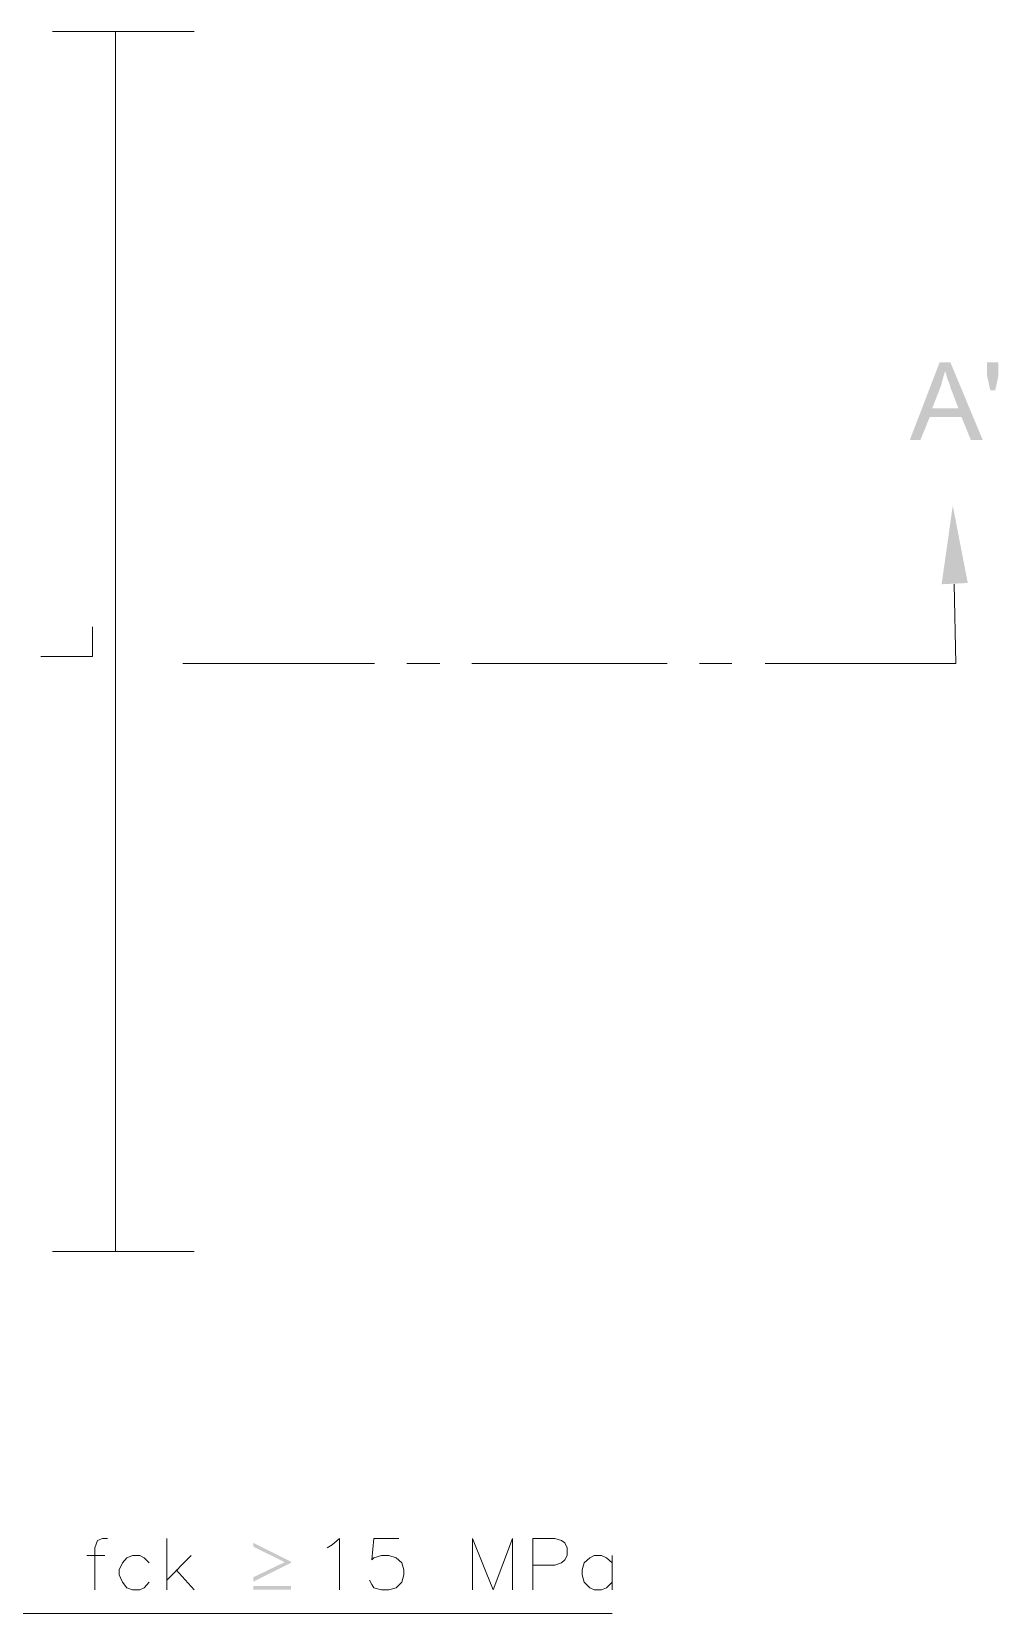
# Model space of a CAD drawing. Header units: feet. Extents: x 203667 to 205527, y 9204857 to 9205156.
# Drawn here: x 204246.566 to 204248.8, y 9205145.751 to 9205149.408 of the extents above; entities that cross this region are included whole.
import ezdxf

# ---------------------------------------------------------------- set-up
doc = ezdxf.new("R2010")
doc.units = ezdxf.units.FT
doc.header["$LTSCALE"] = 0.3
doc.header["$MEASUREMENT"] = 0
doc.layers.add('DRENAGEM a executar', color=242, linetype='Continuous', lineweight=30)

msp = doc.modelspace()

# ---------------------------------------------------------------- hatches: boundary and pattern name
at = {"layer": 'DRENAGEM a executar', "lineweight": 20}
for points in [[(204248.6894, 9205148.6441), (204248.6648, 9205148.6441), (204248.5956, 9205148.4638), (204248.6201, 9205148.4638), (204248.6418, 9205148.5171), (204248.7153, 9205148.5171), (204248.6475, 9205148.5373), (204248.6677, 9205148.5893), (204248.6735, 9205148.6109), (204248.6764, 9205148.6195), (204248.6778, 9205148.6239)], [(204248.6894, 9205148.6441), (204248.6778, 9205148.6239), (204248.6793, 9205148.6181), (204248.6821, 9205148.6066), (204248.6879, 9205148.5936), (204248.6894, 9205148.5864), (204248.7081, 9205148.5373), (204248.6475, 9205148.5373), (204248.7153, 9205148.5171), (204248.737, 9205148.4638), (204248.7644, 9205148.4638)], [(204248.7817, 9205148.5792), (204248.7745, 9205148.6123), (204248.7745, 9205148.6441), (204248.8004, 9205148.6441), (204248.8004, 9205148.6123), (204248.7932, 9205148.5792), (204248.7817, 9205148.5792)], [(204248.6692, 9205148.1306), (204248.6951, 9205148.3123), (204248.7297, 9205148.1335)], [(204247.0783, 9205145.9138), (204247.0783, 9205145.9051), (204247.1504, 9205145.8691), (204247.0783, 9205145.8345), (204247.0783, 9205145.8244), (204247.1648, 9205145.8676), (204247.1648, 9205145.8705)], [(204247.1648, 9205145.8056), (204247.1648, 9205145.8143), (204247.0783, 9205145.8143), (204247.0783, 9205145.8056)]]:
    msp.add_hatch(color=7, dxfattribs=at).paths.add_polyline_path(points)

# ---------------------------------------------------------------- linework, layer by layer
at = {"layer": 'DRENAGEM a executar', "color": 7, "lineweight": 20}
for points in [[(204246.6139, 9205149.4085), (204246.9413, 9205149.4085)], [(204246.7596, 9205146.5873), (204246.7596, 9205149.4085)], [(204248.698, 9205148.1306), (204248.7023, 9205147.9474)], [(204246.5865, 9205147.9633), (204246.7062, 9205147.9633), (204246.7062, 9205148.0325)], [(204247.3581, 9205147.9474), (204246.9153, 9205147.9474)], [(204247.5096, 9205147.9474), (204247.4331, 9205147.9474)], [(204248.0346, 9205147.9474), (204247.5831, 9205147.9474)], [(204248.1846, 9205147.9474), (204248.1096, 9205147.9474)], [(204248.7023, 9205147.9474), (204248.261, 9205147.9474)], [(204246.6139, 9205146.5873), (204246.9413, 9205146.5873)], [(204245.3331, 9205146.3782), (204245.4081, 9205145.7508), (204247.9076, 9205145.7508)], [(204246.7408, 9205145.9239), (204246.7293, 9205145.9239), (204246.7177, 9205145.9196), (204246.712, 9205145.9023), (204246.712, 9205145.8056)], [(204246.8778, 9205145.9239), (204246.8778, 9205145.8056)], [(204247.2485, 9205145.9023), (204247.26, 9205145.9095), (204247.2773, 9205145.9239), (204247.2773, 9205145.8056)], [(204247.4144, 9205145.9239), (204247.3567, 9205145.9239), (204247.3523, 9205145.8748), (204247.3567, 9205145.8792), (204247.374, 9205145.8849), (204247.3913, 9205145.8849), (204247.4086, 9205145.8792), (204247.4216, 9205145.8676), (204247.4259, 9205145.8518), (204247.4259, 9205145.8402), (204247.4216, 9205145.8229), (204247.4086, 9205145.8099), (204247.3913, 9205145.8056), (204247.374, 9205145.8056), (204247.3567, 9205145.8099), (204247.3523, 9205145.8172), (204247.3466, 9205145.8273)], [(204247.5846, 9205145.8056), (204247.5846, 9205145.9239), (204247.6322, 9205145.8056), (204247.6769, 9205145.9239), (204247.6769, 9205145.8056)], [(204247.7245, 9205145.8056), (204247.7245, 9205145.9239), (204247.7749, 9205145.9239), (204247.7908, 9205145.9196), (204247.798, 9205145.9138), (204247.8038, 9205145.9023), (204247.8038, 9205145.8849), (204247.798, 9205145.8748), (204247.7908, 9205145.8676), (204247.7749, 9205145.8619), (204247.7245, 9205145.8619)], [(204246.6932, 9205145.8849), (204246.735, 9205145.8849)], [(204246.8374, 9205145.8676), (204246.8259, 9205145.8792), (204246.8158, 9205145.8849), (204246.7985, 9205145.8849), (204246.7855, 9205145.8792), (204246.7754, 9205145.8676), (204246.7682, 9205145.8518), (204246.7682, 9205145.8402), (204246.7754, 9205145.8229), (204246.7855, 9205145.8099), (204246.7985, 9205145.8056), (204246.8158, 9205145.8056), (204246.8259, 9205145.8099), (204246.8374, 9205145.8229)], [(204246.9341, 9205145.8849), (204246.8778, 9205145.8273)], [(204247.9076, 9205145.8676), (204247.8946, 9205145.8792), (204247.8831, 9205145.8849), (204247.8658, 9205145.8849), (204247.8557, 9205145.8792), (204247.8427, 9205145.8676), (204247.8384, 9205145.8518), (204247.8384, 9205145.8402), (204247.8427, 9205145.8229), (204247.8557, 9205145.8099), (204247.8658, 9205145.8056), (204247.8831, 9205145.8056), (204247.8946, 9205145.8099), (204247.9076, 9205145.8229)], [(204247.9076, 9205145.8849), (204247.9076, 9205145.8056)], [(204246.8995, 9205145.8518), (204246.9413, 9205145.8056)]]:
    msp.add_lwpolyline(points, dxfattribs=at)

doc.saveas('drawing.dxf')
